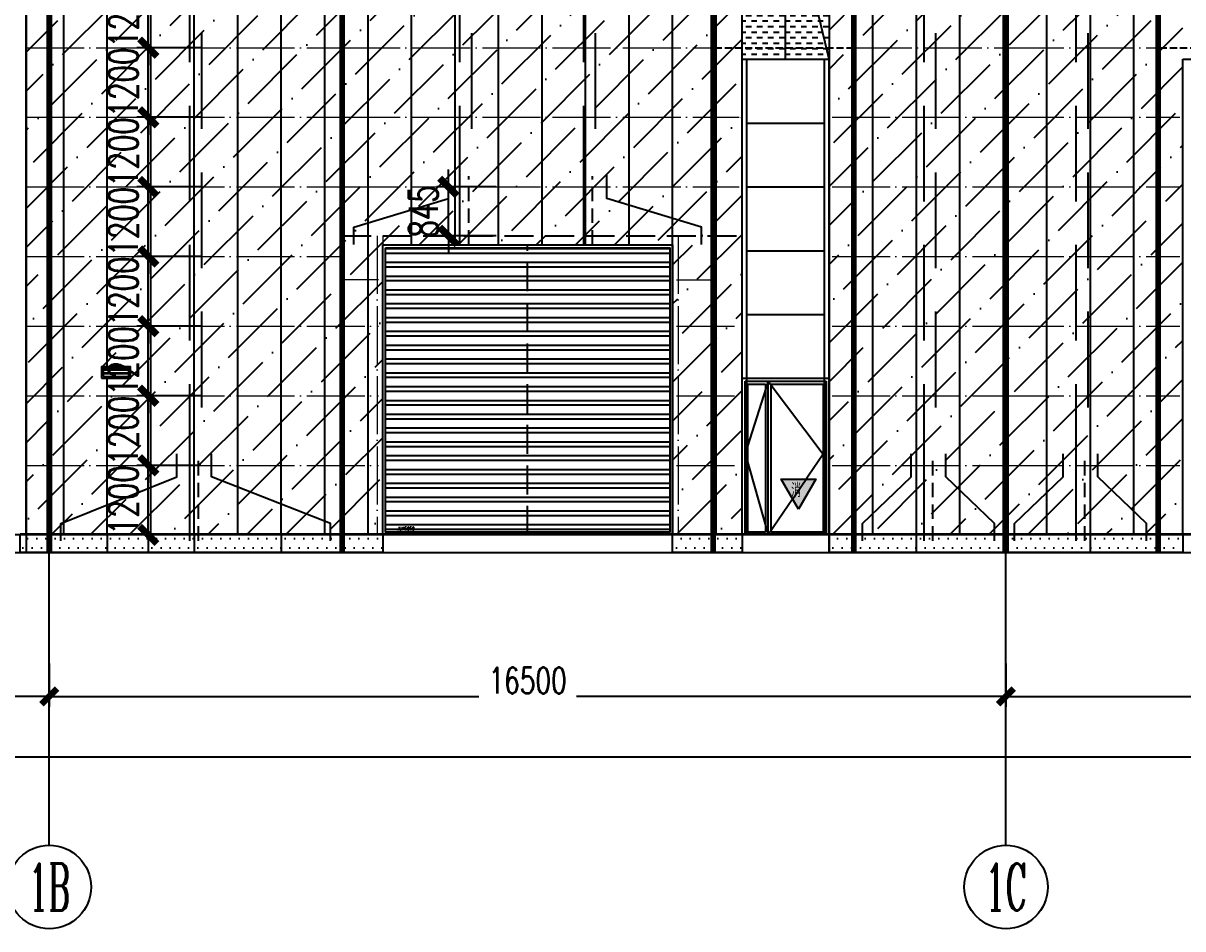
# Model space of a CAD drawing. Extents: x -2072575 to 87763, y -155913 to 742026.
# Drawn here: x -2038790 to -2018790, y 501003 to 516615 of the extents above; entities that cross this region are included whole.
import ezdxf
from ezdxf.enums import TextEntityAlignment as Align

# ---------------------------------------------------------------- set-up
doc = ezdxf.new("R2010")
doc.units = 0
doc.header["$LTSCALE"] = 1000
for name, pattern in [('20剖面图$0$DASH', [0.35, 0.25, -0.1]), ('__DASH', [0.35, 0.25, -0.1]), ('CENTER', [2, 1.25, -0.25, 0.25, -0.25]), ('CENTER2', [28.575, 19.05, -3.175, 3.175, -3.175]), ('DASHED', [0.75, 0.5, -0.25]), ('DOT', [0.25, 0, -0.25]), ('DOTE', [2.42, 2, -0.2, 0.02, -0.2]), ('HIDDEN2', [0.1875, 0.125, -0.0625])]:
    doc.linetypes.add(name, pattern=pattern)
doc.layers.get('Defpoints').update_dxf_attribs({"color": 210})
for name, color, linetype in [('!ZN1-填充-8', 8, 'Continuous'), ('!ZN1-文字-7', 7, 'Continuous'), ('!ZN1-标注-173', 173, 'Continuous'), ('!ZN4-辅助材料-1', 1, 'Continuous'), ('112铝材投影', 112, 'Continuous'), ('12圆钢+30钢套管撑杆', 3, 'Continuous'), ('12圆钢斜拉条', 30, 'Continuous'), ('12圆钢直拉条', 22, 'Continuous'), ('250×150×4.5×8 H型钢', 3, 'HIDDEN2'), ('3符号', 3, 'Continuous'), ('3铝板幕墙', 3, 'Continuous'), ('4玻璃幕墙', 4, 'Continuous'), ('60x60x5钢方管', 6, '20剖面图$0$DASH'), ('A-AXIS-DOTE', 14, 'DOTE'), ('A-AXIS-DP', 126, 'Continuous'), ('A-HATCH-2', 251, 'Continuous'), ('A-LIN-V', 9, 'Continuous'), ('A-门窗表显示尺寸', 160, 'Continuous'), ('AS-WALL', 40, 'Continuous'), ('DIM', 173, 'Continuous'), ('DOT', 8, 'DOT'), ('DOTE', 1, 'CENTER'), ('IE-填充-JYZS', 7, 'Continuous'), ('压型钢板', 23, 'Continuous')]:
    doc.layers.add(name, color=color, linetype=linetype)
for name, color, linetype, lineweight in [('A-WALL-HATCH', 8, 'Continuous', 13), ('冷弯薄壁C型钢 250x75x20x3.0', 51, 'DOTE', 0), ('梁', 4, 'Continuous', 18)]:
    doc.layers.add(name, color=color, linetype=linetype, lineweight=lineweight)
doc.styles.add('_TCH_AXIS', font='COMPLEX', dxfattribs={"bigfont": 'GBCBIG'})
doc.styles.add('A-STANDARD', font='SIMPLEX', dxfattribs={"bigfont": 'GBCBIG'})
doc.styles.add('DHTEXT-1', font='romans.shx', dxfattribs={"width": 0.7, "bigfont": 'chinese.shx'})
doc.styles.add('样式 1', font='romans.shx', dxfattribs={"width": 0.7, "bigfont": 'chinese.shx'})
doc.dimstyles.new('ZN180', dxfattribs={"dimscale": 180, "dimtxt": 2.5, "dimasz": 1.5, "dimexe": 1, "dimexo": 2, "dimgap": 0.9, "dimtad": 1, "dimdec": 0, "dimdsep": 46, "dimtxsty": 'DHTEXT-1', "dimblk": 'ARCHTICK', "dimcen": 2.5, "dimclrd": 173, "dimclre": 173, "dimclrt": 7, "dimazin": 2, "dimtfac": 1, "dimtdec": 0, "dimtix": 1, "dimtmove": 2, "dimatfit": 3, "dimfxl": 0, "dimarcsym": 0})
doc.dimstyles.new('ZN200', dxfattribs={"dimscale": 200, "dimtxt": 2.5, "dimasz": 1.5, "dimexe": 1, "dimexo": 2, "dimgap": 0.9, "dimtad": 1, "dimdec": 0, "dimdsep": 46, "dimtxsty": 'DHTEXT-1', "dimblk": 'ARCHTICK', "dimcen": 2.5, "dimclrd": 173, "dimclre": 173, "dimclrt": 7, "dimazin": 2, "dimtfac": 1, "dimtdec": 0, "dimtix": 1, "dimtmove": 2, "dimatfit": 3, "dimfxl": 0, "dimtolj": 1, "dimtzin": 0, "dimarcsym": 0})
pattern_1 = [(0, (2053939.9, -507792.86), (79.375, 158.75), [0, -158.75])]
pattern_2 = [(45, (2053939.9, -503214.68), (252.5697, 926.08891), [1190.625, -238.125, 0, -238.125])]

# ---------------------------------------------------------------- blocks, each defined once
blk = doc.blocks.new('_ArchTick')
at = {"color": 0, "linetype": 'ByBlock', "const_width": 0.4}
blk.add_lwpolyline([(-0.5, -0.5), (0.5, 0.5)], dxfattribs=at)
blk = doc.blocks.new('*D1727')
at = {"layer": 'Defpoints', "color": 0, "ltscale": 1800, "transparency": 16777216}
for p in [(-800, -1855), (125700, -1855), (125700, -3824)]:
    blk.add_point(p, dxfattribs=at)
at = {"layer": 'DIM', "color": 173, "linetype": 'ByBlock', "lineweight": -2, "ltscale": 1800, "transparency": 16777216}
for p, q in [((-800, -2215), (-800, -4004)), ((125700, -2215), (125700, -4004)), ((-800, -3824), (61456, -3824)), ((125700, -3824), (63445, -3824))]:
    blk.add_line(p, q, dxfattribs=at)
at = {"layer": 'DIM', "color": 173, "lineweight": -2, "ltscale": 1800, "transparency": 16777216, "xscale": 270, "yscale": 270, "zscale": 270, "rotation": 180}
blk.add_blockref('_ArchTick', (-800, -3824), dxfattribs=at)
at = {"layer": 'DIM', "color": 173, "lineweight": -2, "ltscale": 1800, "transparency": 16777216, "xscale": 270, "yscale": 270, "zscale": 270}
blk.add_blockref('_ArchTick', (125700, -3824), dxfattribs=at)
at = {"layer": 'DIM', "color": 7, "ltscale": 1800, "transparency": 16777216, "insert": (62450, -3549), "char_height": 450, "attachment_point": 5, "style": 'DHTEXT-1'}
blk.add_mtext('126500', dxfattribs=at)
blk = doc.blocks.new('*D1739')
at = {"layer": 'Defpoints', "color": 0, "ltscale": 1800, "transparency": 16777216}
for p in [(32100, -1855), (48600, -1855), (48600, -2784)]:
    blk.add_point(p, dxfattribs=at)
at = {"layer": 'DIM', "color": 173, "linetype": 'ByBlock', "lineweight": -2, "ltscale": 1800, "transparency": 16777216}
for p, q in [((32100, -2215), (32100, -2964)), ((48600, -2215), (48600, -2964)), ((32100, -2784), (39506, -2784)), ((48600, -2784), (41195, -2784))]:
    blk.add_line(p, q, dxfattribs=at)
at = {"layer": 'DIM', "color": 173, "lineweight": -2, "ltscale": 1800, "transparency": 16777216, "xscale": 270, "yscale": 270, "zscale": 270, "rotation": 180}
blk.add_blockref('_ArchTick', (32100, -2784), dxfattribs=at)
at = {"layer": 'DIM', "color": 173, "lineweight": -2, "ltscale": 1800, "transparency": 16777216, "xscale": 270, "yscale": 270, "zscale": 270}
blk.add_blockref('_ArchTick', (48600, -2784), dxfattribs=at)
at = {"layer": 'DIM', "color": 7, "ltscale": 1800, "transparency": 16777216, "insert": (40350, -2509), "char_height": 450, "attachment_point": 5, "style": 'DHTEXT-1'}
blk.add_mtext('16500', dxfattribs=at)
blk = doc.blocks.new('*D1740')
at = {"layer": 'Defpoints', "color": 0, "ltscale": 1800, "transparency": 16777216}
for p in [(15600, -1855), (32100, -1855), (32100, -2784)]:
    blk.add_point(p, dxfattribs=at)
at = {"layer": 'DIM', "color": 173, "linetype": 'ByBlock', "lineweight": -2, "ltscale": 1800, "transparency": 16777216}
for p, q in [((15600, -2215), (15600, -2964)), ((32100, -2215), (32100, -2964)), ((15600, -2784), (23006, -2784)), ((32100, -2784), (24695, -2784))]:
    blk.add_line(p, q, dxfattribs=at)
at = {"layer": 'DIM', "color": 173, "lineweight": -2, "ltscale": 1800, "transparency": 16777216, "xscale": 270, "yscale": 270, "zscale": 270, "rotation": 180}
blk.add_blockref('_ArchTick', (15600, -2784), dxfattribs=at)
at = {"layer": 'DIM', "color": 173, "lineweight": -2, "ltscale": 1800, "transparency": 16777216, "xscale": 270, "yscale": 270, "zscale": 270}
blk.add_blockref('_ArchTick', (32100, -2784), dxfattribs=at)
at = {"layer": 'DIM', "color": 7, "ltscale": 1800, "transparency": 16777216, "insert": (23850, -2509), "char_height": 450, "attachment_point": 5, "style": 'DHTEXT-1'}
blk.add_mtext('16500', dxfattribs=at)
blk = doc.blocks.new('*D1741')
at = {"layer": 'Defpoints', "color": 0, "ltscale": 1800, "transparency": 16777216}
for p in [(0, -1855), (15600, -1855), (15600, -2784)]:
    blk.add_point(p, dxfattribs=at)
at = {"layer": 'DIM', "color": 173, "linetype": 'ByBlock', "lineweight": -2, "ltscale": 1800, "transparency": 16777216}
for p, q in [((0, -2215), (0, -2964)), ((15600, -2215), (15600, -2964)), ((0, -2784), (6956, -2784)), ((15600, -2784), (8645, -2784))]:
    blk.add_line(p, q, dxfattribs=at)
at = {"layer": 'DIM', "color": 173, "lineweight": -2, "ltscale": 1800, "transparency": 16777216, "xscale": 270, "yscale": 270, "zscale": 270, "rotation": 180}
blk.add_blockref('_ArchTick', (0, -2784), dxfattribs=at)
at = {"layer": 'DIM', "color": 173, "lineweight": -2, "ltscale": 1800, "transparency": 16777216, "xscale": 270, "yscale": 270, "zscale": 270}
blk.add_blockref('_ArchTick', (15600, -2784), dxfattribs=at)
at = {"layer": 'DIM', "color": 7, "ltscale": 1800, "transparency": 16777216, "insert": (7800, -2509), "char_height": 450, "attachment_point": 5, "style": 'DHTEXT-1'}
blk.add_mtext('15600', dxfattribs=at)
blk = doc.blocks.new('卓越-轴号')
blk.add_circle((0, 0), 4)
at = {"color": 0, "style": '_TCH_AXIS', "width": 1.041667, "flags": 8}
blk.add_attdef('A', text='', height=4.48, dxfattribs=at).set_placement((-2, -2.24), (2, -2.24), align=Align.FIT)
blk = doc.blocks.new('消防救援口标识')
blk.add_wipeout([(0, 0), (-150, 260), (150, 260)]).dxf.layer = '!ZN1-标注-173'
at = {"layer": '!ZN1-填充-8'}
h = blk.add_hatch(color=252, dxfattribs=at)
h.dxf.hatch_style = 1
h.paths.add_polyline_path([(0, 0), (-150, 260), (150, 260)])
at = {"layer": '!ZN1-标注-173'}
blk.add_lwpolyline([(0, 0), (-150, 260), (150, 260)], close=True, dxfattribs=at)
at = {"layer": '!ZN1-文字-7', "ltscale": 1.5, "style": '样式 1', "width": 0.7}
blk.add_text('消', height=120, dxfattribs=at).set_placement((-62, 164), align=Align.MIDDLE_LEFT)
blk = doc.blocks.new('w4243')
at = {"layer": '!ZN4-辅助材料-1', "xscale": 2, "yscale": 2, "zscale": 2}
blk.add_blockref('消防救援口标识', (-1646421, 506714), dxfattribs=at)
blk = doc.blocks.new('20250915085932')
at = {"layer": '!ZN1-填充-8'}
h = blk.add_hatch(dxfattribs=at)
h.set_pattern_fill('ANSI36', color=252, scale=300, style=0)
h.set_pattern_definition(pattern_2)
h.paths.add_polyline_path([(15100, -300), (15100, 14450)])
h.paths.add_polyline_path([(16350, 2700), (16350, 2900), (16850, 2900), (16850, 2700)], flags=16)
h.paths.add_polyline_path([(26350, 12), (27550, 12), (27550, 14450), (15200, 14450), (15200, 12), (21350, 12), (21350, 5000), (26350, 5000)])
h = blk.add_hatch(dxfattribs=at)
h.set_pattern_fill('ANSI36', color=252, scale=300, style=0)
h.set_pattern_definition(pattern_2)
h.paths.add_polyline_path([(29050, 12), (35150, 12), (35150, 14450), (29050, 14450)])
at = {"layer": '!ZN1-填充-8', "ltscale": 3000}
h = blk.add_hatch(dxfattribs=at)
h.set_pattern_fill('PLAST', color=252, scale=20)
h.set_pattern_definition([(0, (1681480.164, -517237.45), (0, 63.5), []), (0, (1681480.164, -517229.515), (0, 63.5), []), (0, (1681480.164, -517221.58), (0, 63.5), [])])
h.paths.add_polyline_path([(16530, 2730), (16970, 2730), (16970, 2870), (16530, 2870)])
at = {"layer": '!ZN1-填充-8'}
h = blk.add_hatch(dxfattribs=at)
h.set_pattern_fill('DOTS', color=252, scale=100, style=0)
h.set_pattern_definition(pattern_1)
h.paths.add_polyline_path([(15100, 12), (21350, 12), (21350, -300), (15100, -300)])
h = blk.add_hatch(dxfattribs=at)
h.set_pattern_fill('DOTS', color=252, scale=100, style=0)
h.set_pattern_definition(pattern_1)
h.paths.add_polyline_path([(26350, 12), (27550, 12), (27550, -300), (26350, -300)])
h = blk.add_hatch(dxfattribs=at)
h.set_pattern_fill('DOTS', color=252, scale=100, style=0)
h.set_pattern_definition(pattern_1)
h.paths.add_polyline_path([(29050, 12), (35150, 12), (35150, -300), (29050, -300)])
at = {"layer": 'A-HATCH-2'}
h = blk.add_hatch(dxfattribs=at)
h.set_pattern_fill('ANSI32', color=252, scale=50, angle=45)
h.set_pattern_definition([(180, (1664830.16, -517237.45), (-1e-14, -238.125), []), (180, (1664750.8, -517158.08), (-1e-14, -238.125), [])])
h.paths.add_polyline_path([(21400, 4950), (26300, 4950), (26300, 50), (21400, 50)])
at = {"layer": 'IE-填充-JYZS', "ltscale": 10}
h = blk.add_hatch(dxfattribs=at)
h.set_pattern_fill('DASH', color=252, scale=100)
h.set_pattern_definition([(0, (27550, 8400), (95.25, 95.25), [95.25, -95.25])])
h.paths.add_polyline_path([(27550, 14450), (29050, 14450), (29050, 8200), (27550, 8200)])
at = {"layer": '112铝材投影', "color": 252}
for points in [[(16500, 2700), (17000, 2700), (17000, 2900), (16500, 2900)], [(16530, 2730), (16970, 2730), (16970, 2870), (16530, 2870)]]:
    blk.add_lwpolyline(points, close=True, dxfattribs=at)
at = {"layer": '3铝板幕墙', "color": 252, "ltscale": 10}
blk.add_line((87350, 12), (15100, 12), dxfattribs=at)
at = {"layer": '3铝板幕墙', "color": 252, "ltscale": 2000}
for p, q in [((16600, 12), (16600, -300)), ((18100, 12), (18100, -300)), ((19600, 12), (19600, -300)), ((21350, 0), (21350, -300)), ((27550, 0), (27550, -300)), ((29050, 0), (29050, -300)), ((30550, 12), (30550, -300)), ((32050, 12), (32050, -300)), ((33550, 12), (33550, -300)), ((35150, 12), (35150, -300))]:
    blk.add_line(p, q, dxfattribs=at)
for points in [[(15100, 12), (21350, 12), (21350, -300), (15100, -300)], [(26350, 12), (27550, 12), (27550, -300), (26350, -300)], [(29050, 12), (35150, 12), (35150, -300), (29050, -300)]]:
    blk.add_lwpolyline(points, close=True, dxfattribs=at)
at = {"layer": '4玻璃幕墙', "color": 252, "ltscale": 1.5}
for p, q in [((29050, 0), (29050, 8200)), ((27550, 0), (27550, 8200)), ((27550, 8200), (29050, 8200)), ((27630, 0), (27630, 8200)), ((28970, 0), (28970, 8200)), ((35150, 0), (35150, 8200)), ((35150, 8200), (36650, 8200)), ((27630, 7100), (28970, 7100)), ((27630, 6000), (28970, 6000)), ((27630, 4900), (28970, 4900)), ((27630, 3800), (28970, 3800)), ((27630, 2700), (28970, 2700)), ((29050, 0), (27550, 0))]:
    blk.add_line(p, q, dxfattribs=at)
at = {"layer": '4玻璃幕墙', "color": 252}
for p, q in [((27550, 2700), (29050, 2700)), ((27550, 0), (27550, 2700)), ((27600, 0), (27600, 2650)), ((27600, 2650), (28000, 2650)), ((28000, 0), (28000, 2650)), ((28000, 2650), (29000, 2650)), ((29000, 2650), (29000, 0)), ((29050, 2700), (29050, 0)), ((27650, 50), (27650, 2600)), ((27650, 2600), (27950, 2600)), ((27950, 2600), (27950, 50)), ((28050, 50), (28050, 2600)), ((28050, 2600), (28950, 2600)), ((28950, 2600), (28950, 50)), ((29050, 0), (27550, 0)), ((27950, 50), (27650, 50)), ((28950, 50), (28050, 50))]:
    blk.add_line(p, q, dxfattribs=at)
blk.add_lwpolyline([(28000, 2650), (27600, 1403), (28000, 0)], dxfattribs=at)
at = {"layer": 'A-AXIS-DOTE', "color": 252, "linetype": '__DASH', "ltscale": 2}
blk.add_line((23850, 0), (23850, 5000), dxfattribs=at)
at = {"layer": 'A-LIN-V', "color": 252}
for p, q in [((15200, 14500), (15200, -300)), ((29050, 0), (27550, 0))]:
    blk.add_line(p, q, dxfattribs=at)
blk.add_lwpolyline([(21350, 5000), (26350, 5000), (26350, 0), (21350, 0)], close=True, dxfattribs=at)
at = {"layer": 'A-门窗表显示尺寸', "color": 252}
blk.add_lwpolyline([(21400, 4950), (26300, 4950), (26300, 50), (21400, 50)], close=True, dxfattribs=at)
at = {"layer": 'AS-WALL', "color": 252}
blk.add_lwpolyline([(29050, 8200), (29050, 8200), (27550, 14450)], dxfattribs=at)
at = {"layer": '压型钢板', "color": 252, "ltscale": 10}
for p, q in [((15200, 12), (15200, 14500)), ((15850, 12), (15850, 14500)), ((16600, 2900), (16600, 14500)), ((17350, 12), (17350, 14500)), ((18100, 12), (18100, 14500)), ((18850, 12), (18850, 14500)), ((19600, 12), (19600, 14500)), ((20350, 12), (20350, 14500)), ((21100, 12), (21100, 14500)), ((21850, 5000), (21850, 14500)), ((22600, 5000), (22600, 14500)), ((23350, 5000), (23350, 14500)), ((24100, 5000), (24100, 14500)), ((24850, 5000), (24850, 14500)), ((25600, 5000), (25600, 14500)), ((26350, 12), (26350, 14500)), ((27100, 12), (27100, 14500)), ((27550, 12), (27550, 14500)), ((28300, 8200), (28300, 14500)), ((29050, 14500), (29050, 12)), ((29800, 14500), (29800, 12)), ((30550, 14500), (30550, 12)), ((31300, 14500), (31300, 12)), ((32050, 14500), (32050, 12)), ((32800, 14500), (32800, 12)), ((33550, 14500), (33550, 12)), ((34300, 14500), (34300, 12)), ((16600, 12), (16600, 2700))]:
    blk.add_line(p, q, dxfattribs=at)
at = {"layer": 'A-WALL-HATCH', "color": 252}
blk.add_blockref('w4243', (1674941, -506271), dxfattribs=at)
at = {"layer": 'A-门窗表显示尺寸', "color": 252, "style": 'A-STANDARD', "width": 0.705882}
blk.add_text('JLM5050', height=59.5, dxfattribs=at).set_placement((21600, 80))
at = {"layer": '4玻璃幕墙', "color": 252}
blk.add_lwpolyline([(28000, 2650), (28950, 1393), (28000, 0)], dxfattribs=at)
blk = doc.blocks.new('A$C9759542a')
at = {"layer": '3铝板幕墙', "ltscale": 1000}
blk.add_blockref('20250915085932', (0, 0), dxfattribs=at)
blk = doc.blocks.new('*D3333')
at = {"layer": 'Defpoints', "color": 0, "ltscale": 10, "transparency": 16777216}
for p in [(-2036632, 517393), (-2035325, 517393), (-2035325, 516193)]:
    blk.add_point(p, dxfattribs=at)
at = {"layer": 'DIM', "color": 173, "linetype": 'ByBlock', "lineweight": -2, "ltscale": 10, "transparency": 16777216}
for p, q in [((-2036632, 517393), (-2036632, 517693)), ((-2035725, 517393), (-2036832, 517393)), ((-2036632, 516193), (-2036632, 517393)), ((-2035725, 516193), (-2036832, 516193)), ((-2036632, 516193), (-2036632, 515893))]:
    blk.add_line(p, q, dxfattribs=at)
at = {"layer": 'DIM', "color": 173, "lineweight": -2, "ltscale": 10, "transparency": 16777216, "xscale": 300, "yscale": 300, "zscale": 300}
for p, rotation in [((-2036632, 517393), 270), ((-2036632, 516193), 90)]:
    blk.add_blockref('_ArchTick', p, dxfattribs=dict(at, rotation=rotation))
at = {"layer": 'DIM', "color": 7, "ltscale": 10, "transparency": 16777216, "insert": (-2037062, 516793), "char_height": 500, "attachment_point": 5, "rotation": 90, "style": 'DHTEXT-1'}
blk.add_mtext('\\A1;1200', dxfattribs=at)
blk = doc.blocks.new('*D3334')
at = {"layer": 'Defpoints', "color": 0, "ltscale": 10, "transparency": 16777216}
for p in [(-2036632, 516193), (-2035325, 516193), (-2035325, 514993)]:
    blk.add_point(p, dxfattribs=at)
at = {"layer": 'DIM', "color": 173, "linetype": 'ByBlock', "lineweight": -2, "ltscale": 10, "transparency": 16777216}
for p, q in [((-2036632, 516193), (-2036632, 516493)), ((-2035725, 516193), (-2036832, 516193)), ((-2036632, 514993), (-2036632, 516193)), ((-2035725, 514993), (-2036832, 514993)), ((-2036632, 514993), (-2036632, 514693))]:
    blk.add_line(p, q, dxfattribs=at)
at = {"layer": 'DIM', "color": 173, "lineweight": -2, "ltscale": 10, "transparency": 16777216, "xscale": 300, "yscale": 300, "zscale": 300}
for p, rotation in [((-2036632, 516193), 270), ((-2036632, 514993), 90)]:
    blk.add_blockref('_ArchTick', p, dxfattribs=dict(at, rotation=rotation))
at = {"layer": 'DIM', "color": 7, "ltscale": 10, "transparency": 16777216, "insert": (-2037062, 515593), "char_height": 500, "attachment_point": 5, "rotation": 90, "style": 'DHTEXT-1'}
blk.add_mtext('\\A1;1200', dxfattribs=at)
blk = doc.blocks.new('*D3335')
at = {"layer": 'Defpoints', "color": 0, "ltscale": 10, "transparency": 16777216}
for p in [(-2036632, 514993), (-2035325, 514993), (-2035325, 513793)]:
    blk.add_point(p, dxfattribs=at)
at = {"layer": 'DIM', "color": 173, "linetype": 'ByBlock', "lineweight": -2, "ltscale": 10, "transparency": 16777216}
for p, q in [((-2036632, 514993), (-2036632, 515293)), ((-2035725, 514993), (-2036832, 514993)), ((-2036632, 513793), (-2036632, 514993)), ((-2035725, 513793), (-2036832, 513793)), ((-2036632, 513793), (-2036632, 513493))]:
    blk.add_line(p, q, dxfattribs=at)
at = {"layer": 'DIM', "color": 173, "lineweight": -2, "ltscale": 10, "transparency": 16777216, "xscale": 300, "yscale": 300, "zscale": 300}
for p, rotation in [((-2036632, 514993), 270), ((-2036632, 513793), 90)]:
    blk.add_blockref('_ArchTick', p, dxfattribs=dict(at, rotation=rotation))
at = {"layer": 'DIM', "color": 7, "ltscale": 10, "transparency": 16777216, "insert": (-2037062, 514393), "char_height": 500, "attachment_point": 5, "rotation": 90, "style": 'DHTEXT-1'}
blk.add_mtext('\\A1;1200', dxfattribs=at)
blk = doc.blocks.new('*D3336')
at = {"layer": 'Defpoints', "color": 0, "ltscale": 10, "transparency": 16777216}
for p in [(-2036632, 513793), (-2035325, 513793), (-2035325, 512593)]:
    blk.add_point(p, dxfattribs=at)
at = {"layer": 'DIM', "color": 173, "linetype": 'ByBlock', "lineweight": -2, "ltscale": 10, "transparency": 16777216}
for p, q in [((-2036632, 513793), (-2036632, 514093)), ((-2035725, 513793), (-2036832, 513793)), ((-2036632, 512593), (-2036632, 513793)), ((-2035725, 512593), (-2036832, 512593)), ((-2036632, 512593), (-2036632, 512293))]:
    blk.add_line(p, q, dxfattribs=at)
at = {"layer": 'DIM', "color": 173, "lineweight": -2, "ltscale": 10, "transparency": 16777216, "xscale": 300, "yscale": 300, "zscale": 300}
for p, rotation in [((-2036632, 513793), 270), ((-2036632, 512593), 90)]:
    blk.add_blockref('_ArchTick', p, dxfattribs=dict(at, rotation=rotation))
at = {"layer": 'DIM', "color": 7, "ltscale": 10, "transparency": 16777216, "insert": (-2037062, 513193), "char_height": 500, "attachment_point": 5, "rotation": 90, "style": 'DHTEXT-1'}
blk.add_mtext('\\A1;1200', dxfattribs=at)
blk = doc.blocks.new('*D3337')
at = {"layer": 'Defpoints', "color": 0, "ltscale": 10, "transparency": 16777216}
for p in [(-2036632, 512593), (-2035325, 512593), (-2035325, 511393)]:
    blk.add_point(p, dxfattribs=at)
at = {"layer": 'DIM', "color": 173, "linetype": 'ByBlock', "lineweight": -2, "ltscale": 10, "transparency": 16777216}
for p, q in [((-2036632, 512593), (-2036632, 512893)), ((-2035725, 512593), (-2036832, 512593)), ((-2036632, 511393), (-2036632, 512593)), ((-2035725, 511393), (-2036832, 511393)), ((-2036632, 511393), (-2036632, 511093))]:
    blk.add_line(p, q, dxfattribs=at)
at = {"layer": 'DIM', "color": 173, "lineweight": -2, "ltscale": 10, "transparency": 16777216, "xscale": 300, "yscale": 300, "zscale": 300}
for p, rotation in [((-2036632, 512593), 270), ((-2036632, 511393), 90)]:
    blk.add_blockref('_ArchTick', p, dxfattribs=dict(at, rotation=rotation))
at = {"layer": 'DIM', "color": 7, "ltscale": 10, "transparency": 16777216, "insert": (-2037062, 511993), "char_height": 500, "attachment_point": 5, "rotation": 90, "style": 'DHTEXT-1'}
blk.add_mtext('\\A1;1200', dxfattribs=at)
blk = doc.blocks.new('*D3338')
at = {"layer": 'Defpoints', "color": 0, "ltscale": 10, "transparency": 16777216}
for p in [(-2036632, 511393), (-2035325, 511393), (-2035325, 510193)]:
    blk.add_point(p, dxfattribs=at)
at = {"layer": 'DIM', "color": 173, "linetype": 'ByBlock', "lineweight": -2, "ltscale": 10, "transparency": 16777216}
for p, q in [((-2036632, 511393), (-2036632, 511693)), ((-2035725, 511393), (-2036832, 511393)), ((-2036632, 510193), (-2036632, 511393)), ((-2035725, 510193), (-2036832, 510193)), ((-2036632, 510193), (-2036632, 509893))]:
    blk.add_line(p, q, dxfattribs=at)
at = {"layer": 'DIM', "color": 173, "lineweight": -2, "ltscale": 10, "transparency": 16777216, "xscale": 300, "yscale": 300, "zscale": 300}
for p, rotation in [((-2036632, 511393), 270), ((-2036632, 510193), 90)]:
    blk.add_blockref('_ArchTick', p, dxfattribs=dict(at, rotation=rotation))
at = {"layer": 'DIM', "color": 7, "ltscale": 10, "transparency": 16777216, "insert": (-2037062, 510793), "char_height": 500, "attachment_point": 5, "rotation": 90, "style": 'DHTEXT-1'}
blk.add_mtext('\\A1;1200', dxfattribs=at)
blk = doc.blocks.new('*D3339')
at = {"layer": 'Defpoints', "color": 0, "ltscale": 10, "transparency": 16777216}
for p in [(-2036632, 510193), (-2035325, 510193), (-2035325, 508993)]:
    blk.add_point(p, dxfattribs=at)
at = {"layer": 'DIM', "color": 173, "linetype": 'ByBlock', "lineweight": -2, "ltscale": 10, "transparency": 16777216}
for p, q in [((-2036632, 510193), (-2036632, 510493)), ((-2035725, 510193), (-2036832, 510193)), ((-2036632, 508993), (-2036632, 510193)), ((-2035725, 508993), (-2036832, 508993)), ((-2036632, 508993), (-2036632, 508693))]:
    blk.add_line(p, q, dxfattribs=at)
at = {"layer": 'DIM', "color": 173, "lineweight": -2, "ltscale": 10, "transparency": 16777216, "xscale": 300, "yscale": 300, "zscale": 300}
for p, rotation in [((-2036632, 510193), 270), ((-2036632, 508993), 90)]:
    blk.add_blockref('_ArchTick', p, dxfattribs=dict(at, rotation=rotation))
at = {"layer": 'DIM', "color": 7, "ltscale": 10, "transparency": 16777216, "insert": (-2037062, 509593), "char_height": 500, "attachment_point": 5, "rotation": 90, "style": 'DHTEXT-1'}
blk.add_mtext('\\A1;1200', dxfattribs=at)
blk = doc.blocks.new('*D3340')
at = {"layer": 'Defpoints', "color": 0, "ltscale": 10, "transparency": 16777216}
for p in [(-2036632, 508993), (-2035325, 508993), (-2035325, 507793)]:
    blk.add_point(p, dxfattribs=at)
at = {"layer": 'DIM', "color": 173, "linetype": 'ByBlock', "lineweight": -2, "ltscale": 10, "transparency": 16777216}
for p, q in [((-2036632, 508993), (-2036632, 509293)), ((-2035725, 508993), (-2036832, 508993)), ((-2036632, 507793), (-2036632, 508993)), ((-2035725, 507793), (-2036832, 507793)), ((-2036632, 507793), (-2036632, 507493))]:
    blk.add_line(p, q, dxfattribs=at)
at = {"layer": 'DIM', "color": 173, "lineweight": -2, "ltscale": 10, "transparency": 16777216, "xscale": 300, "yscale": 300, "zscale": 300}
for p, rotation in [((-2036632, 508993), 270), ((-2036632, 507793), 90)]:
    blk.add_blockref('_ArchTick', p, dxfattribs=dict(at, rotation=rotation))
at = {"layer": 'DIM', "color": 7, "ltscale": 10, "transparency": 16777216, "insert": (-2037062, 508393), "char_height": 500, "attachment_point": 5, "rotation": 90, "style": 'DHTEXT-1'}
blk.add_mtext('\\A1;1200', dxfattribs=at)
blk = doc.blocks.new('*D3341')
at = {"layer": 'Defpoints', "color": 0, "ltscale": 10, "transparency": 16777216}
for p in [(-2031456, 513793), (-2030231, 513793), (-2030231, 512948)]:
    blk.add_point(p, dxfattribs=at)
at = {"layer": 'DIM', "color": 173, "linetype": 'ByBlock', "lineweight": -2, "ltscale": 10, "transparency": 16777216}
for p, q in [((-2031456, 513793), (-2031456, 514093)), ((-2030631, 513793), (-2031656, 513793)), ((-2031456, 512948), (-2031456, 513793)), ((-2030631, 512948), (-2031656, 512948)), ((-2031456, 512948), (-2031456, 512648))]:
    blk.add_line(p, q, dxfattribs=at)
at = {"layer": 'DIM', "color": 173, "lineweight": -2, "ltscale": 10, "transparency": 16777216, "xscale": 300, "yscale": 300, "zscale": 300}
for p, rotation in [((-2031456, 513793), 270), ((-2031456, 512948), 90)]:
    blk.add_blockref('_ArchTick', p, dxfattribs=dict(at, rotation=rotation))
at = {"layer": 'DIM', "color": 7, "ltscale": 10, "transparency": 16777216, "insert": (-2031886, 513370), "char_height": 500, "attachment_point": 5, "rotation": 90, "style": 'DHTEXT-1'}
blk.add_mtext('\\A1;845', dxfattribs=at)
blk = doc.blocks.new('20250821135809')
at = {"layer": 'DOT', "linetype": 'CENTER2', "ltscale": 18}
blk.add_line((132193.4, 0), (-7168.5, 0), dxfattribs=at)
at = {"layer": 'DOTE', "ltscale": 180}
for p, q in [((15600, -5350), (15600, 18985.3)), ((32100, -5350), (32100, 18985.3))]:
    blk.add_line(p, q, dxfattribs=at)
at = {"layer": '3符号', "color": 7}
ref = blk.add_blockref('卓越-轴号', (15601.1, -6070), dxfattribs=dict(at, xscale=180, yscale=180, zscale=180))
ref.add_attrib('A', '1B', dxfattribs={"layer": '0', "color": 0, "height": 806.4, "style": '_TCH_AXIS', "width": 0.585938}).set_placement((15241.1, -6473.2), (15961.1, -6473.2), align=Align.FIT)
ref = blk.add_blockref('卓越-轴号', (32101.1, -6070), dxfattribs=dict(at, xscale=180, yscale=180, zscale=180))
ref.add_attrib('A', '1C', dxfattribs={"layer": '0', "color": 0, "height": 806.4, "style": '_TCH_AXIS', "width": 0.625}).set_placement((31741.1, -6473.2), (32461.1, -6473.2), align=Align.FIT)
at = {"layer": 'DIM', "ltscale": 1800}
for base, p1, p2, picture, middle in [((125700, -3824.1), (-800, -1854.7), (125700, -1854.7), '*D1727', (62450, -3549.1)), ((15600, -2784.1), (0, -1854.7), (15600, -1854.7), '*D1741', (7800, -2509.1)), ((32100, -2784.1), (15600, -1854.7), (32100, -1854.7), '*D1740', (23850, -2509.1)), ((48600, -2784.1), (32100, -1854.7), (48600, -1854.7), '*D1739', (40350, -2509.1))]:
    dim = blk.add_linear_dim(base=base, p1=p1, p2=p2, angle=0, dimstyle='ZN180', dxfattribs=at)
    dim.commit()
    dim.dimension.update_dxf_attribs({"geometry": picture, "text_midpoint": middle, "dimtype": 129})

msp = doc.modelspace()

# ---------------------------------------------------------------- block references
at = {"layer": '60x60x5钢方管', "ltscale": 0.5}
msp.add_blockref('A$C9759542a', (-2053939.9, 507792.9), dxfattribs=at)

# ---------------------------------------------------------------- next in the draw order: linework, layer by layer
at = {"layer": '12圆钢+30钢套管撑杆', "color": 3}
for p, q in [((-2031256.6, 512797.9), (-2031256.6, 513980.4)), ((-2029123.2, 512797.9), (-2029123.2, 513980.4)), ((-2035914.9, 507692.9), (-2035914.9, 509192.9)), ((-2023252.6, 507692.9), (-2023252.6, 509192.9)), ((-2020627.6, 507692.9), (-2020627.6, 509192.9))]:
    msp.add_line(p, q, dxfattribs=at)
at = {"layer": '12圆钢+30钢套管撑杆', "color": 3, "linetype": 'DASHED', "ltscale": 0.5}
for p, q in [((-2031106.6, 512797.9), (-2031106.6, 513980.4)), ((-2028973.2, 512797.9), (-2028973.2, 513980.4)), ((-2035764.9, 507692.9), (-2035764.9, 509192.9)), ((-2023102.6, 507692.9), (-2023102.6, 509192.9)), ((-2020477.6, 507692.9), (-2020477.6, 509192.9))]:
    msp.add_line(p, q, dxfattribs=at)
at = {"layer": '12圆钢斜拉条', "ltscale": 1000}
for points in [[(-2033089.9, 512797.9), (-2033089.9, 513097.9), (-2031456.4, 513592.9), (-2031456.4, 513992.9)], [(-2027089.9, 512797.9), (-2027089.9, 513097.9), (-2028723.4, 513592.9), (-2028723.4, 513992.9)], [(-2038139.9, 507692.9), (-2038139.9, 507992.9), (-2036139.9, 508792.9), (-2036139.9, 509192.9)], [(-2033489.9, 507692.9), (-2033489.9, 507992.9), (-2035539.9, 508792.9), (-2035539.9, 509192.9)], [(-2024314.9, 507692.9), (-2024314.9, 507992.9), (-2023477.6, 508792.9), (-2023477.6, 509192.9)], [(-2022040.3, 507692.9), (-2022040.3, 507992.9), (-2022877.6, 508792.9), (-2022877.6, 509192.9)], [(-2021689.9, 507692.9), (-2021689.9, 507992.9), (-2020852.6, 508792.9), (-2020852.6, 509192.9)], [(-2019415.4, 507692.9), (-2019415.4, 507992.9), (-2020252.6, 508792.9), (-2020252.6, 509192.9)]]:
    msp.add_lwpolyline(points, dxfattribs=at)
at = {"layer": '12圆钢直拉条', "ltscale": 1000}
for p, q in [((-2035914.9, 515942.9), (-2035914.9, 517592.9)), ((-2031256.6, 515942.9), (-2031256.6, 517592.9)), ((-2029123.2, 515942.9), (-2029123.2, 517592.9)), ((-2023252.6, 515942.9), (-2023252.6, 517592.9)), ((-2020627.6, 515942.9), (-2020627.6, 517592.9)), ((-2035714.9, 516442.9), (-2035714.9, 514792.9)), ((-2031056.6, 516442.9), (-2031056.6, 514792.9)), ((-2028923.2, 516442.9), (-2028923.2, 514792.9)), ((-2023052.6, 516442.9), (-2023052.6, 514792.9)), ((-2020427.6, 516442.9), (-2020427.6, 514792.9)), ((-2035914.9, 513542.9), (-2035914.9, 515192.9)), ((-2031256.6, 513542.9), (-2031256.6, 515192.9)), ((-2029123.2, 513542.9), (-2029123.2, 515192.9)), ((-2023252.6, 513542.9), (-2023252.6, 515192.9)), ((-2020627.6, 513542.9), (-2020627.6, 515192.9)), ((-2035714.9, 514042.9), (-2035714.9, 512392.9)), ((-2023052.6, 514042.9), (-2023052.6, 512392.9)), ((-2020427.6, 514042.9), (-2020427.6, 512392.9)), ((-2035914.9, 511142.9), (-2035914.9, 512792.9)), ((-2023252.6, 511142.9), (-2023252.6, 512792.9)), ((-2020627.6, 511142.9), (-2020627.6, 512792.9)), ((-2035714.9, 511642.9), (-2035714.9, 509992.9)), ((-2023052.6, 511642.9), (-2023052.6, 509992.9)), ((-2020427.6, 511642.9), (-2020427.6, 509992.9)), ((-2035914.9, 508742.9), (-2035914.9, 510392.9)), ((-2023252.6, 508742.9), (-2023252.6, 510392.9)), ((-2020627.6, 508742.9), (-2020627.6, 510392.9))]:
    msp.add_line(p, q, dxfattribs=at)
at = {"layer": '250×150×4.5×8 H型钢', "linetype": '20剖面图$0$DASH', "ltscale": 2}
msp.add_line((-2033289.9, 512947.9), (-2026439.9, 512947.9), dxfattribs=at)
at = {"layer": '60x60x5钢方管', "ltscale": 0.5}
for p, q in [((-2024464.9, 516187.2, 0), (-2026889.9, 516187.2, 0)), ((-2016789.8, 516187.2, 0), (-2019214.9, 516187.2, 0))]:
    msp.add_line(p, q, dxfattribs=at)
at = {"layer": 'AS-WALL'}
msp.add_line((-2061108.4, 507492.9), (-1921746.5, 507492.9), dxfattribs=at)
at = {"layer": '冷弯薄壁C型钢 250x75x20x3.0', "ltscale": 0.5}
for p, q in [((-2038739.9, 516192.9), (-2033289.9, 516192.9)), ((-2033289.9, 516192.9), (-2026889.9, 516192.9)), ((-2024464.9, 516192.9), (-2021840.3, 516192.9)), ((-2021839.9, 516192.9), (-2019215.4, 516192.9)), ((-2038739.9, 514992.9), (-2033289.9, 514992.9)), ((-2033289.9, 514992.9), (-2026439.9, 514992.9)), ((-2024839.9, 514992.9), (-2021840.3, 514992.9)), ((-2021839.9, 514992.9), (-2018839.9, 514992.9)), ((-2038739.9, 513792.9), (-2033289.9, 513792.9)), ((-2033289.9, 513792.9), (-2026439.9, 513792.9)), ((-2024839.9, 513792.9), (-2021840.3, 513792.9)), ((-2021839.9, 513792.9), (-2018839.9, 513792.9)), ((-2032687.5, 512947.9), (-2032687.5, 507792.9)), ((-2032589.9, 512947.9), (-2032589.9, 507792.9)), ((-2027589.9, 512947.9), (-2027589.9, 507792.9)), ((-2027492.3, 512947.9), (-2027492.3, 507792.9)), ((-2038739.9, 512592.9), (-2033289.9, 512592.9)), ((-2024839.9, 512592.9), (-2021840.3, 512592.9)), ((-2021839.9, 512592.9), (-2018839.9, 512592.9)), ((-2032659.9, 512192.9), (-2033289.9, 512192.9)), ((-2027519.9, 512192.9), (-2026889.9, 512192.9)), ((-2038739.9, 511392.9), (-2032659.9, 511392.9)), ((-2027519.9, 511392.9), (-2026439.9, 511392.9)), ((-2024839.9, 511392.9), (-2021840.3, 511392.9)), ((-2021839.9, 511392.9), (-2018839.9, 511392.9)), ((-2038739.9, 510192.9), (-2032659.9, 510192.9)), ((-2027519.9, 510192.9), (-2026439.9, 510192.9)), ((-2024839.9, 510192.9), (-2021840.3, 510192.9)), ((-2021839.9, 510192.9), (-2018839.9, 510192.9)), ((-2038739.9, 508992.9), (-2032659.9, 508992.9)), ((-2027519.9, 508992.9), (-2026439.9, 508992.9)), ((-2024839.9, 508992.9), (-2021840.3, 508992.9)), ((-2021839.9, 508992.9), (-2018839.9, 508992.9)), ((-2038739.9, 507792.9), (-2032659.9, 507792.9)), ((-2027519.9, 507792.9), (-2026439.9, 507792.9)), ((-2024839.9, 507792.9), (-2022040.3, 507792.9)), ((-2021839.9, 507792.9), (-2018839.9, 507792.9))]:
    msp.add_line(p, q, dxfattribs=at)
at = {"layer": '梁', "ltscale": 10, "const_width": 100}
for points in [[(-2038339.9, 522292.9), (-2038339.9, 507492.9)], [(-2033289.9, 522292.9), (-2033289.9, 507492.9)], [(-2026889.9, 522292.9), (-2026889.9, 507492.9)], [(-2021839.9, 522292.9), (-2021839.9, 507492.9)]]:
    msp.add_lwpolyline(points, dxfattribs=at)
at = {"layer": '梁', "color": 1, "ltscale": 10, "const_width": 100}
for points in [[(-2024464.9, 522292.9), (-2024464.9, 507492.9)], [(-2019214.9, 522292.9), (-2019214.9, 507492.9)]]:
    msp.add_lwpolyline(points, dxfattribs=at)

# ---------------------------------------------------------------- next in the draw order: block references
at = {"layer": 'A-AXIS-DP', "ltscale": 2800}
msp.add_blockref('20250821135809', (-2053939.9, 507792.9), dxfattribs=at)

# ---------------------------------------------------------------- next in the draw order: dimensions: what is measured, and where the dimension line sits
at = {"layer": 'DIM', "ltscale": 10}
for base, p1, p2, picture, middle in [((-2036632.2, 517392.9), (-2035324.6, 516192.9), (-2035324.6, 517392.9), '*D3333', (-2037062.2, 516792.9)), ((-2036632.2, 516192.9), (-2035324.6, 514992.9), (-2035324.6, 516192.9), '*D3334', (-2037062.2, 515592.9)), ((-2036632.2, 514992.9), (-2035324.6, 513792.9), (-2035324.6, 514992.9), '*D3335', (-2037062.2, 514392.9)), ((-2036632.2, 513792.9), (-2035324.6, 512592.9), (-2035324.6, 513792.9), '*D3336', (-2037062.2, 513192.9)), ((-2031456.4, 513792.9), (-2030231.5, 512947.9), (-2030231.5, 513792.9), '*D3341', (-2031886.4, 513370.4)), ((-2036632.2, 512592.9), (-2035324.6, 511392.9), (-2035324.6, 512592.9), '*D3337', (-2037062.2, 511992.9)), ((-2036632.2, 511392.9), (-2035324.6, 510192.9), (-2035324.6, 511392.9), '*D3338', (-2037062.2, 510792.9)), ((-2036632.2, 510192.9), (-2035324.6, 508992.9), (-2035324.6, 510192.9), '*D3339', (-2037062.2, 509592.9)), ((-2036632.2, 508992.9), (-2035324.6, 507792.9), (-2035324.6, 508992.9), '*D3340', (-2037062.2, 508392.9))]:
    dim = msp.add_linear_dim(base=base, p1=p1, p2=p2, angle=90, dimstyle='ZN200', override={"dimfxl": 2}, dxfattribs=at)
    dim.commit()
    dim.dimension.update_dxf_attribs({"geometry": picture, "text_midpoint": middle})

doc.saveas('drawing.dxf')
